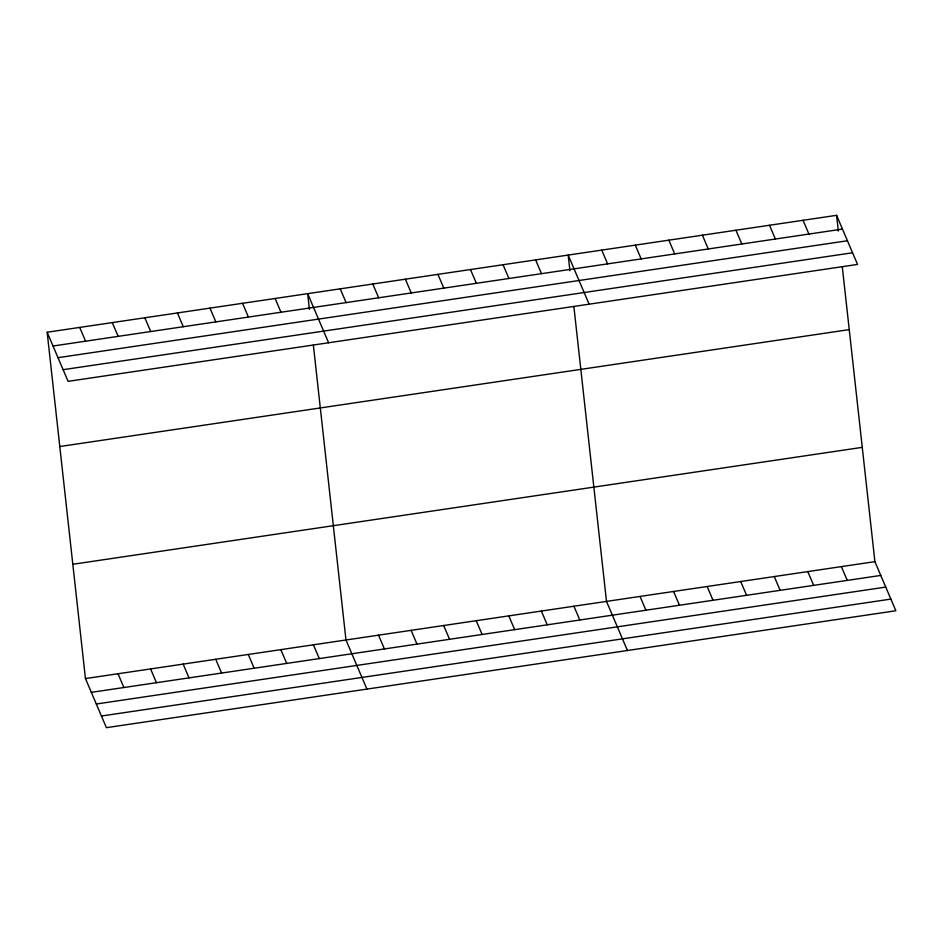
<?xml version="1.0" encoding="UTF-8"?>
<svg xmlns="http://www.w3.org/2000/svg" width="943" height="943" viewBox="0 0 943 943"><rect width="100%" height="100%" fill="white"/><g stroke="black" fill="none" stroke-linecap="round" stroke-linejoin="round"><path stroke-width="1.41" d="M47.15 332.242L836.594 215.322L857.541 264.429L68.096 381.349L47.15 332.242L85.459 678.571L106.406 727.678L895.85 610.758L874.904 561.651L842.288 266.751M53.02 346.01L842.476 229.09M57.995 357.68L847.451 240.76M63.122 369.691L852.566 252.771M59.786 446.534L849.242 329.614M72.811 564.279L862.267 447.359M85.459 678.571L874.904 561.651M91.33 692.351L880.774 575.43M96.304 704.008L885.748 587.088M101.431 716.02L890.876 599.1M803.047 220.285L808.917 234.064M769.488 225.259L775.37 239.027M735.941 230.222L741.823 244.001M702.394 235.196L708.264 248.976M841.356 566.613L847.227 580.393M668.835 240.17L674.716 253.938M807.797 571.588L813.679 585.367M635.287 245.133L641.157 258.912M774.25 576.562L780.12 590.33M601.74 250.107L607.61 263.875M740.703 581.525L746.573 595.304M589.127 304.176L568.181 255.07L569.926 270.782M707.144 586.499L713.026 600.267M535.624 259.891L541.494 273.67M673.597 591.461L679.467 605.241M503.055 264.724L508.925 278.491M640.038 596.436L645.92 610.204M470.486 269.545L476.368 283.313M627.437 650.517L606.49 601.398L573.874 306.499M437.929 274.366L443.799 288.134M573.922 606.231L579.804 619.999M405.36 279.187L411.242 292.967M541.365 611.052L547.235 624.82M372.791 284.008L378.673 297.788M508.796 615.873L514.678 629.653M340.234 288.829L346.105 302.609M476.227 620.694L482.109 634.474M328.612 342.769L307.666 293.662L309.41 309.375M443.67 625.515L449.54 639.295M275.108 298.483L280.979 312.251M411.101 630.337L416.983 644.116M242.54 303.304L248.41 317.072M378.544 635.169L384.414 648.937M209.971 308.125L215.853 321.905M366.921 689.097L345.975 639.991L313.359 345.091M177.414 312.946L183.284 326.726M313.406 644.812L319.288 658.579M144.845 317.767L150.715 331.547M280.849 649.633L286.719 663.412M112.276 322.6L118.158 336.368M248.28 654.454L254.15 668.233M79.719 327.421L85.589 341.189M215.711 659.275L221.593 673.054M183.154 664.108L189.024 677.876M150.585 668.929L156.467 682.697M118.016 673.75L123.898 687.518M836.594 215.322L838.339 231.035"/></g></svg>
